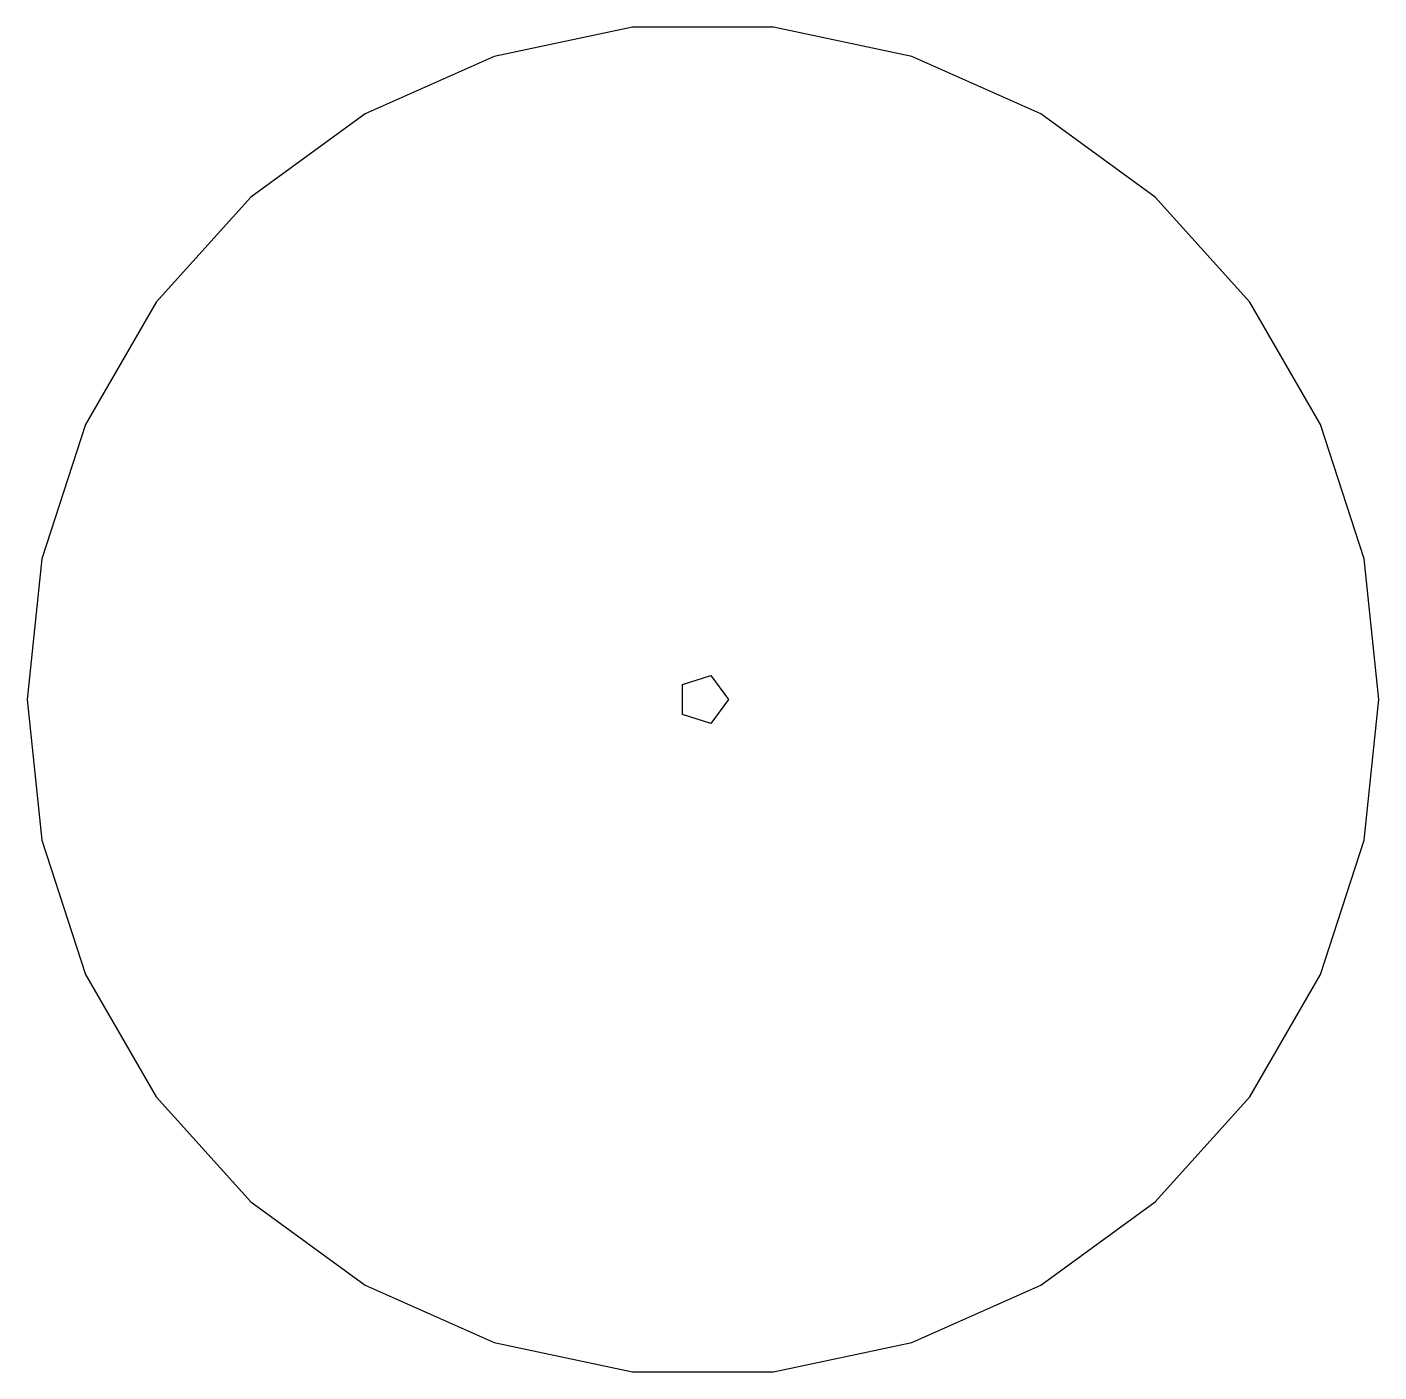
# Model space of a CAD drawing. Header units: metres. Extents: x -30 to 30, y -29.8 to 29.8.
import ezdxf

# ---------------------------------------------------------------- set-up
doc = ezdxf.new("R2010")
doc.units = ezdxf.units.M

msp = doc.modelspace()

# ---------------------------------------------------------------- linework, layer by layer
for p, q in [((-3.13585, 29.8357), (-9.27051, 28.5317)), ((3.13585, 29.8357), (-3.13585, 29.8357)), ((9.27051, 28.5317), (3.13585, 29.8357)), ((-9.27051, 28.5317), (-15, 25.9808)), ((15, 25.9808), (9.27051, 28.5317)), ((-15, 25.9808), (-20.0739, 22.2943)), ((20.0739, 22.2943), (15, 25.9808)), ((-20.0739, 22.2943), (-24.2705, 17.6336)), ((24.2705, 17.6336), (20.0739, 22.2943)), ((-24.2705, 17.6336), (-27.4064, 12.2021)), ((27.4064, 12.2021), (24.2705, 17.6336)), ((-27.4064, 12.2021), (-29.3444, 6.23735)), ((29.3444, 6.23735), (27.4064, 12.2021)), ((-29.3444, 6.23735), (-30, 0)), ((30, 0), (29.3444, 6.23735)), ((-0.910144, 0.661258), (0.347644, 1.06994)), ((-0.910144, -0.661258), (-0.910144, 0.661258)), ((0.347644, 1.06994), (1.125, 0)), ((-30, 0), (-29.3444, -6.23735)), ((1.125, 0), (0.347644, -1.06994)), ((29.3444, -6.23735), (30, 0)), ((0.347644, -1.06994), (-0.910144, -0.661258)), ((-29.3444, -6.23735), (-27.4064, -12.2021)), ((27.4064, -12.2021), (29.3444, -6.23735)), ((-27.4064, -12.2021), (-24.2705, -17.6336)), ((24.2705, -17.6336), (27.4064, -12.2021)), ((-24.2705, -17.6336), (-20.0739, -22.2943)), ((20.0739, -22.2943), (24.2705, -17.6336)), ((-20.0739, -22.2943), (-15, -25.9808)), ((15, -25.9808), (20.0739, -22.2943)), ((-15, -25.9808), (-9.27051, -28.5317)), ((9.27051, -28.5317), (15, -25.9808)), ((-9.27051, -28.5317), (-3.13585, -29.8357)), ((3.13585, -29.8357), (9.27051, -28.5317)), ((-3.13585, -29.8357), (3.13585, -29.8357))]:
    msp.add_line(p, q)

doc.saveas('drawing.dxf')
